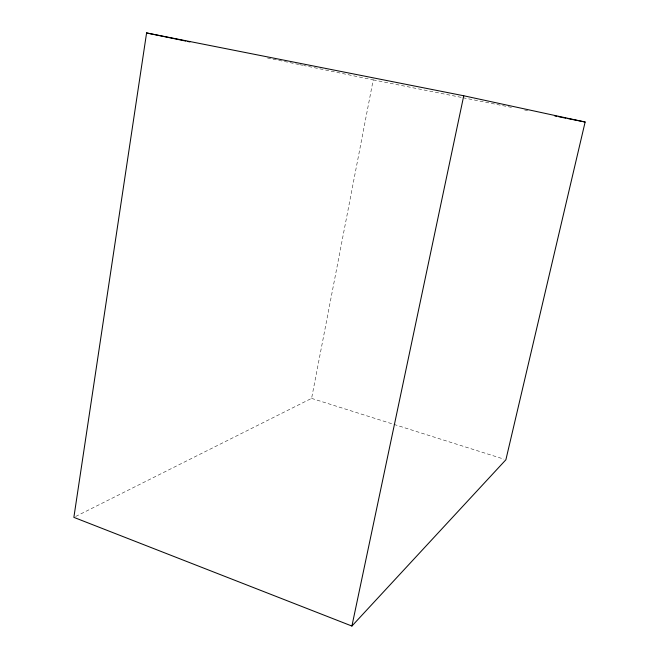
<?xml version="1.0" encoding="UTF-8"?>
<svg xmlns="http://www.w3.org/2000/svg" width="659" height="659" viewBox="0 0 659 659"><rect width="100%" height="100%" fill="white"/><g stroke="black" fill="none" stroke-linecap="round" stroke-linejoin="round"><path stroke-width="0.49" stroke-dasharray="3.29 2.47" d="M75.703 516.45L311.583 398.382L373.208 79.887L303.708 65.496M373.208 79.887L462.017 97.54M463.022 97.746L511.466 107.376M524.58 109.979L527.612 110.588M267.447 57.984L298.675 64.45M299.68 64.664L302.703 65.29M311.583 398.382L503.929 459.134"/><path stroke-width="0.99" d="M146.586 32.95L73.866 517.364L351.906 626.05L505.89 459.76L585.134 122.022L463.747 95.769L146.586 32.95L185.871 41.089M351.906 626.05L463.747 95.769M554.862 116L556.88 116.404M558.898 116.808L565.957 118.208M567.984 118.612L585.134 122.022M187.881 41.501L189.899 41.921"/></g></svg>
